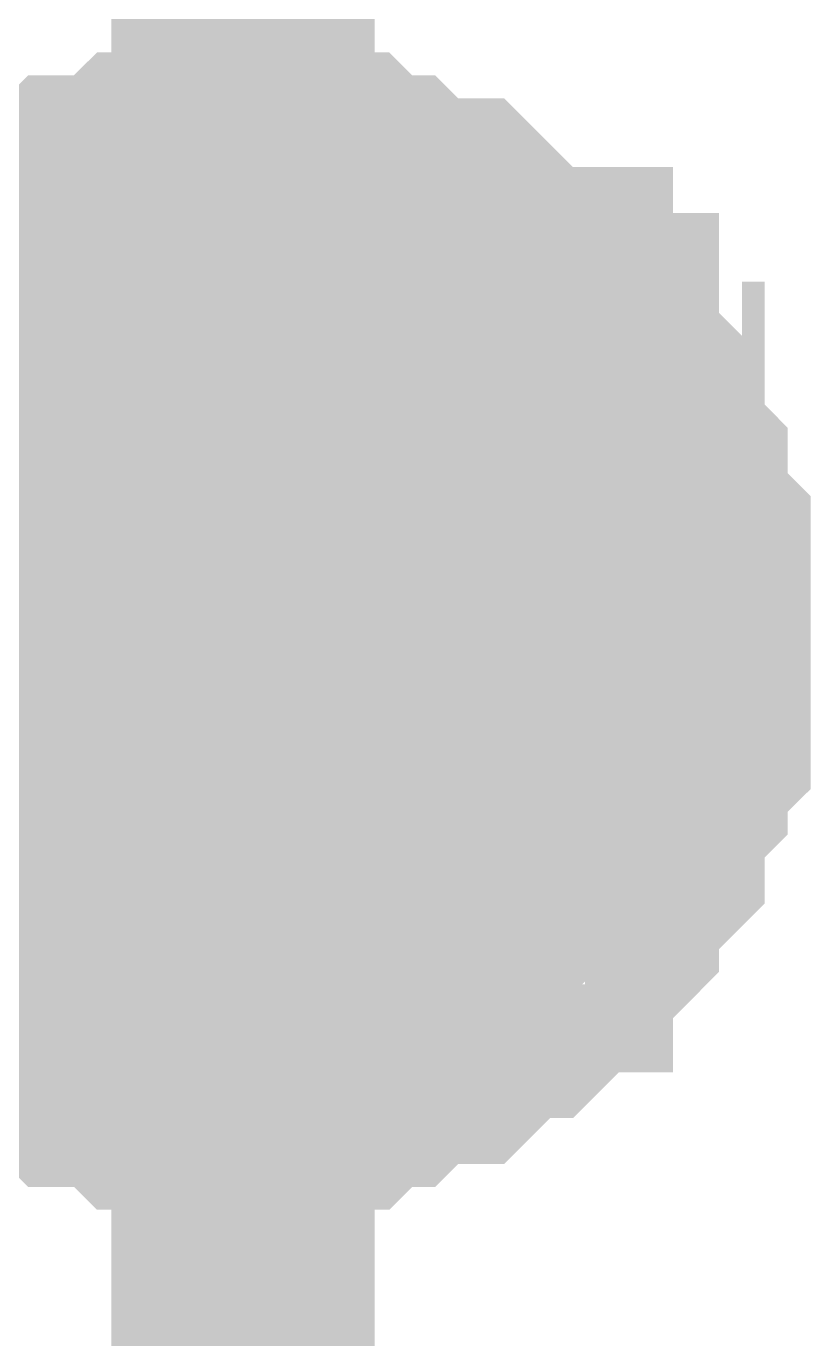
# Model space of a CAD drawing. Header units: inches. Extents: x 0 to 841, y 0 to 594.
# Drawn here: x 677.278 to 678.171, y 366.681 to 368.176 of the extents above; entities that cross this region are included whole.
import ezdxf

# ---------------------------------------------------------------- set-up
doc = ezdxf.new("R2010")
doc.units = ezdxf.units.IN
doc.layers.add('Sheet', color=255, linetype='Continuous')

msp = doc.modelspace()

# ---------------------------------------------------------------- linework, layer by layer
at = {"layer": 'Sheet'}
for points in [[(670.0249, 372.4912, 0.2997, 0.2997, 0), (677.5245, 372.4912, 0.2997, 0.2997, 0), (677.5245, 367.4741, 0.2997, 0.2997, 0), (677.5245, 362.4832, 0.2997, 0.2997, 0), (677.5245, 357.4923, 0.2997, 0.2997, 0), (677.5245, 352.4752, 0.2997, 0.2997, 0), (677.5245, 347.4843, 0.2997, 0.2997, 0), (670.0249, 347.4843, 0.2997, 0.2997, 0)], [(677.1064, 367.7877, 0.2997, 0.2997, 0), (677.1325, 367.8138, 0.2997, 0.2997, 0), (677.1325, 367.8138, 0.2997, 0.2997, 0), (677.1586, 367.84, 0.2997, 0.2997, 0), (677.1848, 367.8661, 0.2997, 0.2997, 0), (677.1848, 367.8661, 0.2997, 0.2997, 0), (677.2109, 367.8922, 0.2997, 0.2997, 0), (677.237, 367.9184, 0.2997, 0.2997, 0), (677.2632, 367.9184, 0.2997, 0.2997, 0), (677.2632, 367.9445, 0.2997, 0.2997, 0), (677.2893, 367.9445, 0.2997, 0.2997, 0), (677.3154, 367.9445, 0.2997, 0.2997, 0), (677.3416, 367.9706, 0.2997, 0.2997, 0), (677.3677, 367.9706, 0.2997, 0.2997, 0), (677.3938, 367.9706, 0.2997, 0.2997, 0), (677.42, 367.9967, 0.2997, 0.2997, 0), (677.4461, 367.9967, 0.2997, 0.2997, 0), (677.4722, 367.9967, 0.2997, 0.2997, 0), (677.4984, 367.9967, 0.2997, 0.2997, 0), (677.5245, 367.9967, 0.2997, 0.2997, 0)], [(677.1064, 367.7877, 0.2997, 0.2997, 0), (677.1325, 367.8138, 0.2997, 0.2997, 0), (677.1325, 367.8138, 0.2997, 0.2997, 0), (677.1586, 367.84, 0.2997, 0.2997, 0), (677.1848, 367.8661, 0.2997, 0.2997, 0), (677.1848, 367.8661, 0.2997, 0.2997, 0), (677.2109, 367.8922, 0.2997, 0.2997, 0), (677.237, 367.9184, 0.2997, 0.2997, 0), (677.2632, 367.9184, 0.2997, 0.2997, 0), (677.2632, 367.9445, 0.2997, 0.2997, 0), (677.2893, 367.9445, 0.2997, 0.2997, 0), (677.3154, 367.9445, 0.2997, 0.2997, 0), (677.3416, 367.9706, 0.2997, 0.2997, 0), (677.3677, 367.9706, 0.2997, 0.2997, 0), (677.3938, 367.9706, 0.2997, 0.2997, 0), (677.42, 367.9967, 0.2997, 0.2997, 0), (677.4461, 367.9967, 0.2997, 0.2997, 0), (677.4722, 367.9967, 0.2997, 0.2997, 0), (677.4984, 367.9967, 0.2997, 0.2997, 0), (677.5245, 367.9967, 0.2997, 0.2997, 0)], [(677.1064, 367.7877, 0.2997, 0.2997, 0), (677.1325, 367.8138, 0.2997, 0.2997, 0), (677.1325, 367.8138, 0.2997, 0.2997, 0), (677.1586, 367.84, 0.2997, 0.2997, 0), (677.1848, 367.8661, 0.2997, 0.2997, 0), (677.1848, 367.8661, 0.2997, 0.2997, 0), (677.2109, 367.8922, 0.2997, 0.2997, 0), (677.237, 367.9184, 0.2997, 0.2997, 0), (677.2632, 367.9184, 0.2997, 0.2997, 0), (677.2632, 367.9445, 0.2997, 0.2997, 0), (677.2893, 367.9445, 0.2997, 0.2997, 0), (677.3154, 367.9445, 0.2997, 0.2997, 0), (677.3416, 367.9706, 0.2997, 0.2997, 0), (677.3677, 367.9706, 0.2997, 0.2997, 0), (677.3938, 367.9706, 0.2997, 0.2997, 0), (677.42, 367.9967, 0.2997, 0.2997, 0), (677.4461, 367.9967, 0.2997, 0.2997, 0), (677.4722, 367.9967, 0.2997, 0.2997, 0), (677.4984, 367.9967, 0.2997, 0.2997, 0), (677.5245, 367.9967, 0.2997, 0.2997, 0)], [(677.1064, 367.7877, 0.2997, 0.2997, 0), (677.1325, 367.8138, 0.2997, 0.2997, 0), (677.1325, 367.8138, 0.2997, 0.2997, 0), (677.1586, 367.84, 0.2997, 0.2997, 0), (677.1848, 367.8661, 0.2997, 0.2997, 0), (677.1848, 367.8661, 0.2997, 0.2997, 0), (677.2109, 367.8922, 0.2997, 0.2997, 0), (677.237, 367.9184, 0.2997, 0.2997, 0), (677.2632, 367.9184, 0.2997, 0.2997, 0), (677.2632, 367.9445, 0.2997, 0.2997, 0), (677.2893, 367.9445, 0.2997, 0.2997, 0), (677.3154, 367.9445, 0.2997, 0.2997, 0), (677.3416, 367.9706, 0.2997, 0.2997, 0), (677.3677, 367.9706, 0.2997, 0.2997, 0), (677.3938, 367.9706, 0.2997, 0.2997, 0), (677.42, 367.9967, 0.2997, 0.2997, 0), (677.4461, 367.9967, 0.2997, 0.2997, 0), (677.4722, 367.9967, 0.2997, 0.2997, 0), (677.4984, 367.9967, 0.2997, 0.2997, 0), (677.5245, 367.9967, 0.2997, 0.2997, 0)], [(677.5245, 367.9967, 0.2997, 0.2997, 0), (677.5245, 367.9967, 0.2997, 0.2997, 0)], [(677.5245, 367.9967, 0.2997, 0.2997, 0), (677.5506, 367.9967, 0.2997, 0.2997, 0), (677.5767, 367.9967, 0.2997, 0.2997, 0), (677.6029, 367.9967, 0.2997, 0.2997, 0), (677.629, 367.9967, 0.2997, 0.2997, 0), (677.6551, 367.9706, 0.2997, 0.2997, 0), (677.6551, 367.9706, 0.2997, 0.2997, 0), (677.6813, 367.9706, 0.2997, 0.2997, 0), (677.7074, 367.9445, 0.2997, 0.2997, 0), (677.7335, 367.9445, 0.2997, 0.2997, 0), (677.7597, 367.9445, 0.2997, 0.2997, 0), (677.7858, 367.9184, 0.2997, 0.2997, 0), (677.7858, 367.9184, 0.2997, 0.2997, 0), (677.8119, 367.8922, 0.2997, 0.2997, 0), (677.8381, 367.8661, 0.2997, 0.2997, 0), (677.8642, 367.8661, 0.2997, 0.2997, 0), (677.8642, 367.84, 0.2997, 0.2997, 0), (677.8903, 367.8138, 0.2997, 0.2997, 0), (677.9164, 367.8138, 0.2997, 0.2997, 0), (677.9164, 367.7877, 0.2997, 0.2997, 0), (677.9426, 367.7616, 0.2997, 0.2997, 0), (677.9426, 367.7354, 0.2997, 0.2997, 0), (677.9687, 367.7354, 0.2997, 0.2997, 0), (677.9687, 367.7093, 0.2997, 0.2997, 0), (677.9687, 367.6832, 0.2997, 0.2997, 0), (677.9948, 367.657, 0.2997, 0.2997, 0), (677.9948, 367.6309, 0.2997, 0.2997, 0), (677.9948, 367.6048, 0.2997, 0.2997, 0), (678.021, 367.5787, 0.2997, 0.2997, 0), (678.021, 367.5525, 0.2997, 0.2997, 0), (678.021, 367.5264, 0.2997, 0.2997, 0), (678.021, 367.5003, 0.2997, 0.2997, 0), (678.021, 367.4741, 0.2997, 0.2997, 0)], [(677.5245, 367.9967, 0.2997, 0.2997, 0), (677.5245, 367.9967, 0.2997, 0.2997, 0)], [(677.5245, 367.9967, 0.2997, 0.2997, 0), (677.5506, 367.9967, 0.2997, 0.2997, 0), (677.5767, 367.9967, 0.2997, 0.2997, 0), (677.6029, 367.9967, 0.2997, 0.2997, 0), (677.629, 367.9967, 0.2997, 0.2997, 0), (677.6551, 367.9706, 0.2997, 0.2997, 0), (677.6551, 367.9706, 0.2997, 0.2997, 0), (677.6813, 367.9706, 0.2997, 0.2997, 0), (677.7074, 367.9445, 0.2997, 0.2997, 0), (677.7335, 367.9445, 0.2997, 0.2997, 0), (677.7597, 367.9445, 0.2997, 0.2997, 0), (677.7858, 367.9184, 0.2997, 0.2997, 0), (677.7858, 367.9184, 0.2997, 0.2997, 0), (677.8119, 367.8922, 0.2997, 0.2997, 0), (677.8381, 367.8661, 0.2997, 0.2997, 0), (677.8642, 367.8661, 0.2997, 0.2997, 0), (677.8642, 367.84, 0.2997, 0.2997, 0), (677.8903, 367.8138, 0.2997, 0.2997, 0), (677.9164, 367.8138, 0.2997, 0.2997, 0), (677.9164, 367.7877, 0.2997, 0.2997, 0), (677.9426, 367.7616, 0.2997, 0.2997, 0), (677.9426, 367.7354, 0.2997, 0.2997, 0), (677.9687, 367.7354, 0.2997, 0.2997, 0), (677.9687, 367.7093, 0.2997, 0.2997, 0), (677.9687, 367.6832, 0.2997, 0.2997, 0), (677.9948, 367.657, 0.2997, 0.2997, 0), (677.9948, 367.6309, 0.2997, 0.2997, 0), (677.9948, 367.6048, 0.2997, 0.2997, 0), (678.021, 367.5787, 0.2997, 0.2997, 0), (678.021, 367.5525, 0.2997, 0.2997, 0), (678.021, 367.5264, 0.2997, 0.2997, 0), (678.021, 367.5003, 0.2997, 0.2997, 0), (678.021, 367.4741, 0.2997, 0.2997, 0)], [(677.5245, 367.9967, 0.2997, 0.2997, 0), (677.5245, 367.9967, 0.2997, 0.2997, 0)], [(677.5245, 367.9967, 0.2997, 0.2997, 0), (677.5506, 367.9967, 0.2997, 0.2997, 0), (677.5767, 367.9967, 0.2997, 0.2997, 0), (677.6029, 367.9967, 0.2997, 0.2997, 0), (677.629, 367.9967, 0.2997, 0.2997, 0), (677.6551, 367.9706, 0.2997, 0.2997, 0), (677.6551, 367.9706, 0.2997, 0.2997, 0), (677.6813, 367.9706, 0.2997, 0.2997, 0), (677.7074, 367.9445, 0.2997, 0.2997, 0), (677.7335, 367.9445, 0.2997, 0.2997, 0), (677.7597, 367.9445, 0.2997, 0.2997, 0), (677.7858, 367.9184, 0.2997, 0.2997, 0), (677.7858, 367.9184, 0.2997, 0.2997, 0), (677.8119, 367.8922, 0.2997, 0.2997, 0), (677.8381, 367.8661, 0.2997, 0.2997, 0), (677.8642, 367.8661, 0.2997, 0.2997, 0), (677.8642, 367.84, 0.2997, 0.2997, 0), (677.8903, 367.8138, 0.2997, 0.2997, 0), (677.9164, 367.8138, 0.2997, 0.2997, 0), (677.9164, 367.7877, 0.2997, 0.2997, 0), (677.9426, 367.7616, 0.2997, 0.2997, 0), (677.9426, 367.7354, 0.2997, 0.2997, 0), (677.9687, 367.7354, 0.2997, 0.2997, 0), (677.9687, 367.7093, 0.2997, 0.2997, 0), (677.9687, 367.6832, 0.2997, 0.2997, 0), (677.9948, 367.657, 0.2997, 0.2997, 0), (677.9948, 367.6309, 0.2997, 0.2997, 0), (677.9948, 367.6048, 0.2997, 0.2997, 0), (678.021, 367.5787, 0.2997, 0.2997, 0), (678.021, 367.5525, 0.2997, 0.2997, 0), (678.021, 367.5264, 0.2997, 0.2997, 0), (678.021, 367.5003, 0.2997, 0.2997, 0), (678.021, 367.4741, 0.2997, 0.2997, 0)], [(677.5245, 367.9967, 0.2997, 0.2997, 0), (677.5245, 367.9967, 0.2997, 0.2997, 0)], [(677.5245, 367.9967, 0.2997, 0.2997, 0), (677.5506, 367.9967, 0.2997, 0.2997, 0), (677.5767, 367.9967, 0.2997, 0.2997, 0), (677.6029, 367.9967, 0.2997, 0.2997, 0), (677.629, 367.9967, 0.2997, 0.2997, 0), (677.6551, 367.9706, 0.2997, 0.2997, 0), (677.6551, 367.9706, 0.2997, 0.2997, 0), (677.6813, 367.9706, 0.2997, 0.2997, 0), (677.7074, 367.9445, 0.2997, 0.2997, 0), (677.7335, 367.9445, 0.2997, 0.2997, 0), (677.7597, 367.9445, 0.2997, 0.2997, 0), (677.7858, 367.9184, 0.2997, 0.2997, 0), (677.7858, 367.9184, 0.2997, 0.2997, 0), (677.8119, 367.8922, 0.2997, 0.2997, 0), (677.8381, 367.8661, 0.2997, 0.2997, 0), (677.8642, 367.8661, 0.2997, 0.2997, 0), (677.8642, 367.84, 0.2997, 0.2997, 0), (677.8903, 367.8138, 0.2997, 0.2997, 0), (677.9164, 367.8138, 0.2997, 0.2997, 0), (677.9164, 367.7877, 0.2997, 0.2997, 0), (677.9426, 367.7616, 0.2997, 0.2997, 0), (677.9426, 367.7354, 0.2997, 0.2997, 0), (677.9687, 367.7354, 0.2997, 0.2997, 0), (677.9687, 367.7093, 0.2997, 0.2997, 0), (677.9687, 367.6832, 0.2997, 0.2997, 0), (677.9948, 367.657, 0.2997, 0.2997, 0), (677.9948, 367.6309, 0.2997, 0.2997, 0), (677.9948, 367.6048, 0.2997, 0.2997, 0), (678.021, 367.5787, 0.2997, 0.2997, 0), (678.021, 367.5525, 0.2997, 0.2997, 0), (678.021, 367.5264, 0.2997, 0.2997, 0), (678.021, 367.5003, 0.2997, 0.2997, 0), (678.021, 367.4741, 0.2997, 0.2997, 0)], [(677.2109, 367.8922, 0.0991, 0.0991, 0), (677.237, 367.9184, 0.0991, 0.0991, 0), (677.2632, 367.9184, 0.0991, 0.0991, 0), (677.2632, 367.9445, 0.0991, 0.0991, 0), (677.2893, 367.9445, 0.0991, 0.0991, 0), (677.3154, 367.9445, 0.0991, 0.0991, 0), (677.3416, 367.9706, 0.0991, 0.0991, 0), (677.3677, 367.9706, 0.0991, 0.0991, 0), (677.3938, 367.9706, 0.0991, 0.0991, 0), (677.42, 367.9967, 0.0991, 0.0991, 0), (677.4461, 367.9967, 0.0991, 0.0991, 0), (677.4722, 367.9967, 0.0991, 0.0991, 0), (677.4984, 367.9967, 0.0991, 0.0991, 0), (677.5245, 367.9967, 0.0991, 0.0991, 0)], [(677.2109, 367.8922, 0.0991, 0.0991, 0), (677.237, 367.9184, 0.0991, 0.0991, 0), (677.2632, 367.9184, 0.0991, 0.0991, 0), (677.2632, 367.9445, 0.0991, 0.0991, 0), (677.2893, 367.9445, 0.0991, 0.0991, 0), (677.3154, 367.9445, 0.0991, 0.0991, 0), (677.3416, 367.9706, 0.0991, 0.0991, 0), (677.3677, 367.9706, 0.0991, 0.0991, 0), (677.3938, 367.9706, 0.0991, 0.0991, 0), (677.42, 367.9967, 0.0991, 0.0991, 0), (677.4461, 367.9967, 0.0991, 0.0991, 0), (677.4722, 367.9967, 0.0991, 0.0991, 0), (677.4984, 367.9967, 0.0991, 0.0991, 0), (677.5245, 367.9967, 0.0991, 0.0991, 0)], [(677.2109, 367.8922, 0.0991, 0.0991, 0), (677.237, 367.9184, 0.0991, 0.0991, 0), (677.2632, 367.9184, 0.0991, 0.0991, 0), (677.2632, 367.9445, 0.0991, 0.0991, 0), (677.2893, 367.9445, 0.0991, 0.0991, 0), (677.3154, 367.9445, 0.0991, 0.0991, 0), (677.3416, 367.9706, 0.0991, 0.0991, 0), (677.3677, 367.9706, 0.0991, 0.0991, 0), (677.3938, 367.9706, 0.0991, 0.0991, 0), (677.42, 367.9967, 0.0991, 0.0991, 0), (677.4461, 367.9967, 0.0991, 0.0991, 0), (677.4722, 367.9967, 0.0991, 0.0991, 0), (677.4984, 367.9967, 0.0991, 0.0991, 0), (677.5245, 367.9967, 0.0991, 0.0991, 0)], [(677.2109, 367.8922, 0.0991, 0.0991, 0), (677.237, 367.9184, 0.0991, 0.0991, 0), (677.2632, 367.9184, 0.0991, 0.0991, 0), (677.2632, 367.9445, 0.0991, 0.0991, 0), (677.2893, 367.9445, 0.0991, 0.0991, 0), (677.3154, 367.9445, 0.0991, 0.0991, 0), (677.3416, 367.9706, 0.0991, 0.0991, 0), (677.3677, 367.9706, 0.0991, 0.0991, 0), (677.3938, 367.9706, 0.0991, 0.0991, 0), (677.42, 367.9967, 0.0991, 0.0991, 0), (677.4461, 367.9967, 0.0991, 0.0991, 0), (677.4722, 367.9967, 0.0991, 0.0991, 0), (677.4984, 367.9967, 0.0991, 0.0991, 0), (677.5245, 367.9967, 0.0991, 0.0991, 0)], [(677.5245, 367.9967, 0.0991, 0.0991, 0), (677.5245, 367.9967, 0.0991, 0.0991, 0)], [(677.5245, 367.9967, 0.0991, 0.0991, 0), (677.5506, 367.9967, 0.0991, 0.0991, 0), (677.5767, 367.9967, 0.0991, 0.0991, 0), (677.6029, 367.9967, 0.0991, 0.0991, 0), (677.629, 367.9967, 0.0991, 0.0991, 0), (677.6551, 367.9706, 0.0991, 0.0991, 0), (677.6551, 367.9706, 0.0991, 0.0991, 0), (677.6813, 367.9706, 0.0991, 0.0991, 0), (677.7074, 367.9445, 0.0991, 0.0991, 0), (677.7335, 367.9445, 0.0991, 0.0991, 0), (677.7597, 367.9445, 0.0991, 0.0991, 0), (677.7858, 367.9184, 0.0991, 0.0991, 0), (677.7858, 367.9184, 0.0991, 0.0991, 0), (677.8119, 367.8922, 0.0991, 0.0991, 0), (677.8381, 367.8661, 0.0991, 0.0991, 0), (677.8642, 367.8661, 0.0991, 0.0991, 0), (677.8642, 367.84, 0.0991, 0.0991, 0), (677.8903, 367.8138, 0.0991, 0.0991, 0), (677.9164, 367.8138, 0.0991, 0.0991, 0), (677.9164, 367.7877, 0.0991, 0.0991, 0), (677.9426, 367.7616, 0.0991, 0.0991, 0), (677.9426, 367.7354, 0.0991, 0.0991, 0), (677.9687, 367.7354, 0.0991, 0.0991, 0), (677.9687, 367.7093, 0.0991, 0.0991, 0), (677.9687, 367.6832, 0.0991, 0.0991, 0), (677.9948, 367.657, 0.0991, 0.0991, 0), (677.9948, 367.6309, 0.0991, 0.0991, 0), (677.9948, 367.6048, 0.0991, 0.0991, 0), (678.021, 367.5787, 0.0991, 0.0991, 0), (678.021, 367.5525, 0.0991, 0.0991, 0), (678.021, 367.5264, 0.0991, 0.0991, 0), (678.021, 367.5003, 0.0991, 0.0991, 0), (678.021, 367.4741, 0.0991, 0.0991, 0)], [(677.5245, 367.9967, 0.0991, 0.0991, 0), (677.5245, 367.9967, 0.0991, 0.0991, 0)], [(677.5245, 367.9967, 0.0991, 0.0991, 0), (677.5506, 367.9967, 0.0991, 0.0991, 0), (677.5767, 367.9967, 0.0991, 0.0991, 0), (677.6029, 367.9967, 0.0991, 0.0991, 0), (677.629, 367.9967, 0.0991, 0.0991, 0), (677.6551, 367.9706, 0.0991, 0.0991, 0), (677.6551, 367.9706, 0.0991, 0.0991, 0), (677.6813, 367.9706, 0.0991, 0.0991, 0), (677.7074, 367.9445, 0.0991, 0.0991, 0), (677.7335, 367.9445, 0.0991, 0.0991, 0), (677.7597, 367.9445, 0.0991, 0.0991, 0), (677.7858, 367.9184, 0.0991, 0.0991, 0), (677.7858, 367.9184, 0.0991, 0.0991, 0), (677.8119, 367.8922, 0.0991, 0.0991, 0), (677.8381, 367.8661, 0.0991, 0.0991, 0), (677.8642, 367.8661, 0.0991, 0.0991, 0), (677.8642, 367.84, 0.0991, 0.0991, 0), (677.8903, 367.8138, 0.0991, 0.0991, 0), (677.9164, 367.8138, 0.0991, 0.0991, 0), (677.9164, 367.7877, 0.0991, 0.0991, 0), (677.9426, 367.7616, 0.0991, 0.0991, 0), (677.9426, 367.7354, 0.0991, 0.0991, 0), (677.9687, 367.7354, 0.0991, 0.0991, 0), (677.9687, 367.7093, 0.0991, 0.0991, 0), (677.9687, 367.6832, 0.0991, 0.0991, 0), (677.9948, 367.657, 0.0991, 0.0991, 0), (677.9948, 367.6309, 0.0991, 0.0991, 0), (677.9948, 367.6048, 0.0991, 0.0991, 0), (678.021, 367.5787, 0.0991, 0.0991, 0), (678.021, 367.5525, 0.0991, 0.0991, 0), (678.021, 367.5264, 0.0991, 0.0991, 0), (678.021, 367.5003, 0.0991, 0.0991, 0), (678.021, 367.4741, 0.0991, 0.0991, 0)], [(677.5245, 367.9967, 0.0991, 0.0991, 0), (677.5245, 367.9967, 0.0991, 0.0991, 0)], [(677.5245, 367.9967, 0.0991, 0.0991, 0), (677.5506, 367.9967, 0.0991, 0.0991, 0), (677.5767, 367.9967, 0.0991, 0.0991, 0), (677.6029, 367.9967, 0.0991, 0.0991, 0), (677.629, 367.9967, 0.0991, 0.0991, 0), (677.6551, 367.9706, 0.0991, 0.0991, 0), (677.6551, 367.9706, 0.0991, 0.0991, 0), (677.6813, 367.9706, 0.0991, 0.0991, 0), (677.7074, 367.9445, 0.0991, 0.0991, 0), (677.7335, 367.9445, 0.0991, 0.0991, 0), (677.7597, 367.9445, 0.0991, 0.0991, 0), (677.7858, 367.9184, 0.0991, 0.0991, 0), (677.7858, 367.9184, 0.0991, 0.0991, 0), (677.8119, 367.8922, 0.0991, 0.0991, 0), (677.8381, 367.8661, 0.0991, 0.0991, 0), (677.8642, 367.8661, 0.0991, 0.0991, 0), (677.8642, 367.84, 0.0991, 0.0991, 0), (677.8903, 367.8138, 0.0991, 0.0991, 0), (677.9164, 367.8138, 0.0991, 0.0991, 0), (677.9164, 367.7877, 0.0991, 0.0991, 0), (677.9426, 367.7616, 0.0991, 0.0991, 0), (677.9426, 367.7354, 0.0991, 0.0991, 0), (677.9687, 367.7354, 0.0991, 0.0991, 0), (677.9687, 367.7093, 0.0991, 0.0991, 0), (677.9687, 367.6832, 0.0991, 0.0991, 0), (677.9948, 367.657, 0.0991, 0.0991, 0), (677.9948, 367.6309, 0.0991, 0.0991, 0), (677.9948, 367.6048, 0.0991, 0.0991, 0), (678.021, 367.5787, 0.0991, 0.0991, 0), (678.021, 367.5525, 0.0991, 0.0991, 0), (678.021, 367.5264, 0.0991, 0.0991, 0), (678.021, 367.5003, 0.0991, 0.0991, 0), (678.021, 367.4741, 0.0991, 0.0991, 0)], [(677.5245, 367.9967, 0.0991, 0.0991, 0), (677.5245, 367.9967, 0.0991, 0.0991, 0)], [(677.5245, 367.9967, 0.0991, 0.0991, 0), (677.5506, 367.9967, 0.0991, 0.0991, 0), (677.5767, 367.9967, 0.0991, 0.0991, 0), (677.6029, 367.9967, 0.0991, 0.0991, 0), (677.629, 367.9967, 0.0991, 0.0991, 0), (677.6551, 367.9706, 0.0991, 0.0991, 0), (677.6551, 367.9706, 0.0991, 0.0991, 0), (677.6813, 367.9706, 0.0991, 0.0991, 0), (677.7074, 367.9445, 0.0991, 0.0991, 0), (677.7335, 367.9445, 0.0991, 0.0991, 0), (677.7597, 367.9445, 0.0991, 0.0991, 0), (677.7858, 367.9184, 0.0991, 0.0991, 0), (677.7858, 367.9184, 0.0991, 0.0991, 0), (677.8119, 367.8922, 0.0991, 0.0991, 0), (677.8381, 367.8661, 0.0991, 0.0991, 0), (677.8642, 367.8661, 0.0991, 0.0991, 0), (677.8642, 367.84, 0.0991, 0.0991, 0), (677.8903, 367.8138, 0.0991, 0.0991, 0), (677.9164, 367.8138, 0.0991, 0.0991, 0), (677.9164, 367.7877, 0.0991, 0.0991, 0), (677.9426, 367.7616, 0.0991, 0.0991, 0), (677.9426, 367.7354, 0.0991, 0.0991, 0), (677.9687, 367.7354, 0.0991, 0.0991, 0), (677.9687, 367.7093, 0.0991, 0.0991, 0), (677.9687, 367.6832, 0.0991, 0.0991, 0), (677.9948, 367.657, 0.0991, 0.0991, 0), (677.9948, 367.6309, 0.0991, 0.0991, 0), (677.9948, 367.6048, 0.0991, 0.0991, 0), (678.021, 367.5787, 0.0991, 0.0991, 0), (678.021, 367.5525, 0.0991, 0.0991, 0), (678.021, 367.5264, 0.0991, 0.0991, 0), (678.021, 367.5003, 0.0991, 0.0991, 0), (678.021, 367.4741, 0.0991, 0.0991, 0)], [(670.0249, 367.4741, 0.2997, 0.2997, 0), (677.5245, 367.4741, 0.2997, 0.2997, 0)], [(678.021, 367.4741, 0.2997, 0.2997, 0), (678.021, 367.448, 0.2997, 0.2997, 0), (678.021, 367.4219, 0.2997, 0.2997, 0), (678.021, 367.3957, 0.2997, 0.2997, 0), (678.021, 367.3696, 0.2997, 0.2997, 0), (677.9948, 367.3435, 0.2997, 0.2997, 0), (677.9948, 367.3435, 0.2997, 0.2997, 0), (677.9948, 367.3174, 0.2997, 0.2997, 0), (677.9687, 367.2912, 0.2997, 0.2997, 0), (677.9687, 367.2651, 0.2997, 0.2997, 0), (677.9687, 367.239, 0.2997, 0.2997, 0), (677.9426, 367.2128, 0.2997, 0.2997, 0), (677.9426, 367.2128, 0.2997, 0.2997, 0), (677.9164, 367.1867, 0.2997, 0.2997, 0), (677.9164, 367.1606, 0.2997, 0.2997, 0), (677.8903, 367.1344, 0.2997, 0.2997, 0), (677.8642, 367.1344, 0.2997, 0.2997, 0), (677.8642, 367.1083, 0.2997, 0.2997, 0), (677.8381, 367.0822, 0.2997, 0.2997, 0), (677.8119, 367.0822, 0.2997, 0.2997, 0), (677.7858, 367.056, 0.2997, 0.2997, 0), (677.7858, 367.056, 0.2997, 0.2997, 0), (677.7597, 367.0299, 0.2997, 0.2997, 0), (677.7335, 367.0299, 0.2997, 0.2997, 0), (677.7074, 367.0299, 0.2997, 0.2997, 0), (677.6813, 367.0038, 0.2997, 0.2997, 0), (677.6551, 367.0038, 0.2997, 0.2997, 0), (677.6551, 367.0038, 0.2997, 0.2997, 0), (677.629, 366.9777, 0.2997, 0.2997, 0), (677.6029, 366.9777, 0.2997, 0.2997, 0), (677.5767, 366.9777, 0.2997, 0.2997, 0), (677.5506, 366.9777, 0.2997, 0.2997, 0), (677.5245, 366.9777, 0.2997, 0.2997, 0)], [(678.021, 367.4741, 0.2997, 0.2997, 0), (678.021, 367.448, 0.2997, 0.2997, 0), (678.021, 367.4219, 0.2997, 0.2997, 0), (678.021, 367.3957, 0.2997, 0.2997, 0), (678.021, 367.3696, 0.2997, 0.2997, 0), (677.9948, 367.3435, 0.2997, 0.2997, 0), (677.9948, 367.3435, 0.2997, 0.2997, 0), (677.9948, 367.3174, 0.2997, 0.2997, 0), (677.9687, 367.2912, 0.2997, 0.2997, 0), (677.9687, 367.2651, 0.2997, 0.2997, 0), (677.9687, 367.239, 0.2997, 0.2997, 0), (677.9426, 367.2128, 0.2997, 0.2997, 0), (677.9426, 367.2128, 0.2997, 0.2997, 0), (677.9164, 367.1867, 0.2997, 0.2997, 0), (677.9164, 367.1606, 0.2997, 0.2997, 0), (677.8903, 367.1344, 0.2997, 0.2997, 0), (677.8642, 367.1344, 0.2997, 0.2997, 0), (677.8642, 367.1083, 0.2997, 0.2997, 0), (677.8381, 367.0822, 0.2997, 0.2997, 0), (677.8119, 367.0822, 0.2997, 0.2997, 0), (677.7858, 367.056, 0.2997, 0.2997, 0), (677.7858, 367.056, 0.2997, 0.2997, 0), (677.7597, 367.0299, 0.2997, 0.2997, 0), (677.7335, 367.0299, 0.2997, 0.2997, 0), (677.7074, 367.0299, 0.2997, 0.2997, 0), (677.6813, 367.0038, 0.2997, 0.2997, 0), (677.6551, 367.0038, 0.2997, 0.2997, 0), (677.6551, 367.0038, 0.2997, 0.2997, 0), (677.629, 366.9777, 0.2997, 0.2997, 0), (677.6029, 366.9777, 0.2997, 0.2997, 0), (677.5767, 366.9777, 0.2997, 0.2997, 0), (677.5506, 366.9777, 0.2997, 0.2997, 0), (677.5245, 366.9777, 0.2997, 0.2997, 0)], [(678.021, 367.4741, 0.2997, 0.2997, 0), (678.021, 367.448, 0.2997, 0.2997, 0), (678.021, 367.4219, 0.2997, 0.2997, 0), (678.021, 367.3957, 0.2997, 0.2997, 0), (678.021, 367.3696, 0.2997, 0.2997, 0), (677.9948, 367.3435, 0.2997, 0.2997, 0), (677.9948, 367.3435, 0.2997, 0.2997, 0), (677.9948, 367.3174, 0.2997, 0.2997, 0), (677.9687, 367.2912, 0.2997, 0.2997, 0), (677.9687, 367.2651, 0.2997, 0.2997, 0), (677.9687, 367.239, 0.2997, 0.2997, 0), (677.9426, 367.2128, 0.2997, 0.2997, 0), (677.9426, 367.2128, 0.2997, 0.2997, 0), (677.9164, 367.1867, 0.2997, 0.2997, 0), (677.9164, 367.1606, 0.2997, 0.2997, 0), (677.8903, 367.1344, 0.2997, 0.2997, 0), (677.8642, 367.1344, 0.2997, 0.2997, 0), (677.8642, 367.1083, 0.2997, 0.2997, 0), (677.8381, 367.0822, 0.2997, 0.2997, 0), (677.8119, 367.0822, 0.2997, 0.2997, 0), (677.7858, 367.056, 0.2997, 0.2997, 0), (677.7858, 367.056, 0.2997, 0.2997, 0), (677.7597, 367.0299, 0.2997, 0.2997, 0), (677.7335, 367.0299, 0.2997, 0.2997, 0), (677.7074, 367.0299, 0.2997, 0.2997, 0), (677.6813, 367.0038, 0.2997, 0.2997, 0), (677.6551, 367.0038, 0.2997, 0.2997, 0), (677.6551, 367.0038, 0.2997, 0.2997, 0), (677.629, 366.9777, 0.2997, 0.2997, 0), (677.6029, 366.9777, 0.2997, 0.2997, 0), (677.5767, 366.9777, 0.2997, 0.2997, 0), (677.5506, 366.9777, 0.2997, 0.2997, 0), (677.5245, 366.9777, 0.2997, 0.2997, 0)], [(678.021, 367.4741, 0.2997, 0.2997, 0), (678.021, 367.448, 0.2997, 0.2997, 0), (678.021, 367.4219, 0.2997, 0.2997, 0), (678.021, 367.3957, 0.2997, 0.2997, 0), (678.021, 367.3696, 0.2997, 0.2997, 0), (677.9948, 367.3435, 0.2997, 0.2997, 0), (677.9948, 367.3435, 0.2997, 0.2997, 0), (677.9948, 367.3174, 0.2997, 0.2997, 0), (677.9687, 367.2912, 0.2997, 0.2997, 0), (677.9687, 367.2651, 0.2997, 0.2997, 0), (677.9687, 367.239, 0.2997, 0.2997, 0), (677.9426, 367.2128, 0.2997, 0.2997, 0), (677.9426, 367.2128, 0.2997, 0.2997, 0), (677.9164, 367.1867, 0.2997, 0.2997, 0), (677.9164, 367.1606, 0.2997, 0.2997, 0), (677.8903, 367.1344, 0.2997, 0.2997, 0), (677.8642, 367.1344, 0.2997, 0.2997, 0), (677.8642, 367.1083, 0.2997, 0.2997, 0), (677.8381, 367.0822, 0.2997, 0.2997, 0), (677.8119, 367.0822, 0.2997, 0.2997, 0), (677.7858, 367.056, 0.2997, 0.2997, 0), (677.7858, 367.056, 0.2997, 0.2997, 0), (677.7597, 367.0299, 0.2997, 0.2997, 0), (677.7335, 367.0299, 0.2997, 0.2997, 0), (677.7074, 367.0299, 0.2997, 0.2997, 0), (677.6813, 367.0038, 0.2997, 0.2997, 0), (677.6551, 367.0038, 0.2997, 0.2997, 0), (677.6551, 367.0038, 0.2997, 0.2997, 0), (677.629, 366.9777, 0.2997, 0.2997, 0), (677.6029, 366.9777, 0.2997, 0.2997, 0), (677.5767, 366.9777, 0.2997, 0.2997, 0), (677.5506, 366.9777, 0.2997, 0.2997, 0), (677.5245, 366.9777, 0.2997, 0.2997, 0)], [(678.021, 367.4741, 0.2997, 0.2997, 0), (678.021, 367.4741, 0.2997, 0.2997, 0), (678.021, 367.4741, 0.2997, 0.2997, 0), (678.021, 367.4741, 0.2997, 0.2997, 0), (678.021, 367.4741, 0.2997, 0.2997, 0), (678.021, 367.4741, 0.2997, 0.2997, 0), (678.021, 367.4741, 0.2997, 0.2997, 0), (678.021, 367.4741, 0.2997, 0.2997, 0), (678.021, 367.4741, 0.2997, 0.2997, 0), (678.021, 367.4741, 0.2997, 0.2997, 0), (678.021, 367.4741, 0.2997, 0.2997, 0), (678.021, 367.4741, 0.2997, 0.2997, 0), (678.021, 367.4741, 0.2997, 0.2997, 0), (678.021, 367.4741, 0.2997, 0.2997, 0), (678.021, 367.4741, 0.2997, 0.2997, 0), (678.021, 367.4741, 0.2997, 0.2997, 0), (678.021, 367.4741, 0.2997, 0.2997, 0), (678.021, 367.4741, 0.2997, 0.2997, 0), (678.021, 367.4741, 0.2997, 0.2997, 0), (678.021, 367.4741, 0.2997, 0.2997, 0), (678.021, 367.4741, 0.2997, 0.2997, 0), (678.021, 367.4741, 0.2997, 0.2997, 0), (678.021, 367.4741, 0.2997, 0.2997, 0), (678.021, 367.4741, 0.2997, 0.2997, 0), (678.021, 367.4741, 0.2997, 0.2997, 0), (678.021, 367.4741, 0.2997, 0.2997, 0), (678.021, 367.4741, 0.2997, 0.2997, 0), (678.021, 367.4741, 0.2997, 0.2997, 0), (678.021, 367.4741, 0.2997, 0.2997, 0), (678.021, 367.4741, 0.2997, 0.2997, 0), (678.021, 367.4741, 0.2997, 0.2997, 0), (678.021, 367.4741, 0.2997, 0.2997, 0), (678.021, 367.4741, 0.2997, 0.2997, 0)], [(678.021, 367.4741, 0.2997, 0.2997, 0), (678.021, 367.4741, 0.2997, 0.2997, 0)], [(678.021, 367.4741, 0.2997, 0.2997, 0), (678.021, 367.4741, 0.2997, 0.2997, 0), (678.021, 367.4741, 0.2997, 0.2997, 0), (678.021, 367.4741, 0.2997, 0.2997, 0), (678.021, 367.4741, 0.2997, 0.2997, 0), (678.021, 367.4741, 0.2997, 0.2997, 0), (678.021, 367.4741, 0.2997, 0.2997, 0), (678.021, 367.4741, 0.2997, 0.2997, 0), (678.021, 367.4741, 0.2997, 0.2997, 0), (678.021, 367.4741, 0.2997, 0.2997, 0), (678.021, 367.4741, 0.2997, 0.2997, 0), (678.021, 367.4741, 0.2997, 0.2997, 0), (678.021, 367.4741, 0.2997, 0.2997, 0), (678.021, 367.4741, 0.2997, 0.2997, 0), (678.021, 367.4741, 0.2997, 0.2997, 0), (678.021, 367.4741, 0.2997, 0.2997, 0), (678.021, 367.4741, 0.2997, 0.2997, 0), (678.021, 367.4741, 0.2997, 0.2997, 0), (678.021, 367.4741, 0.2997, 0.2997, 0), (678.021, 367.4741, 0.2997, 0.2997, 0), (678.021, 367.4741, 0.2997, 0.2997, 0), (678.021, 367.4741, 0.2997, 0.2997, 0), (678.021, 367.4741, 0.2997, 0.2997, 0), (678.021, 367.4741, 0.2997, 0.2997, 0), (678.021, 367.4741, 0.2997, 0.2997, 0), (678.021, 367.4741, 0.2997, 0.2997, 0), (678.021, 367.4741, 0.2997, 0.2997, 0), (678.021, 367.4741, 0.2997, 0.2997, 0), (678.021, 367.4741, 0.2997, 0.2997, 0), (678.021, 367.4741, 0.2997, 0.2997, 0), (678.021, 367.4741, 0.2997, 0.2997, 0), (678.021, 367.4741, 0.2997, 0.2997, 0), (678.021, 367.4741, 0.2997, 0.2997, 0)], [(678.021, 367.4741, 0.2997, 0.2997, 0), (678.021, 367.4741, 0.2997, 0.2997, 0)], [(678.021, 367.4741, 0.2997, 0.2997, 0), (678.021, 367.4741, 0.2997, 0.2997, 0), (678.021, 367.4741, 0.2997, 0.2997, 0), (678.021, 367.4741, 0.2997, 0.2997, 0), (678.021, 367.4741, 0.2997, 0.2997, 0), (678.021, 367.4741, 0.2997, 0.2997, 0), (678.021, 367.4741, 0.2997, 0.2997, 0), (678.021, 367.4741, 0.2997, 0.2997, 0), (678.021, 367.4741, 0.2997, 0.2997, 0), (678.021, 367.4741, 0.2997, 0.2997, 0), (678.021, 367.4741, 0.2997, 0.2997, 0), (678.021, 367.4741, 0.2997, 0.2997, 0), (678.021, 367.4741, 0.2997, 0.2997, 0), (678.021, 367.4741, 0.2997, 0.2997, 0), (678.021, 367.4741, 0.2997, 0.2997, 0), (678.021, 367.4741, 0.2997, 0.2997, 0), (678.021, 367.4741, 0.2997, 0.2997, 0), (678.021, 367.4741, 0.2997, 0.2997, 0), (678.021, 367.4741, 0.2997, 0.2997, 0), (678.021, 367.4741, 0.2997, 0.2997, 0), (678.021, 367.4741, 0.2997, 0.2997, 0), (678.021, 367.4741, 0.2997, 0.2997, 0), (678.021, 367.4741, 0.2997, 0.2997, 0), (678.021, 367.4741, 0.2997, 0.2997, 0), (678.021, 367.4741, 0.2997, 0.2997, 0), (678.021, 367.4741, 0.2997, 0.2997, 0), (678.021, 367.4741, 0.2997, 0.2997, 0), (678.021, 367.4741, 0.2997, 0.2997, 0), (678.021, 367.4741, 0.2997, 0.2997, 0), (678.021, 367.4741, 0.2997, 0.2997, 0), (678.021, 367.4741, 0.2997, 0.2997, 0), (678.021, 367.4741, 0.2997, 0.2997, 0), (678.021, 367.4741, 0.2997, 0.2997, 0)], [(678.021, 367.4741, 0.2997, 0.2997, 0), (678.021, 367.4741, 0.2997, 0.2997, 0)], [(678.021, 367.4741, 0.2997, 0.2997, 0), (678.021, 367.4741, 0.2997, 0.2997, 0), (678.021, 367.4741, 0.2997, 0.2997, 0), (678.021, 367.4741, 0.2997, 0.2997, 0), (678.021, 367.4741, 0.2997, 0.2997, 0), (678.021, 367.4741, 0.2997, 0.2997, 0), (678.021, 367.4741, 0.2997, 0.2997, 0), (678.021, 367.4741, 0.2997, 0.2997, 0), (678.021, 367.4741, 0.2997, 0.2997, 0), (678.021, 367.4741, 0.2997, 0.2997, 0), (678.021, 367.4741, 0.2997, 0.2997, 0), (678.021, 367.4741, 0.2997, 0.2997, 0), (678.021, 367.4741, 0.2997, 0.2997, 0), (678.021, 367.4741, 0.2997, 0.2997, 0), (678.021, 367.4741, 0.2997, 0.2997, 0), (678.021, 367.4741, 0.2997, 0.2997, 0), (678.021, 367.4741, 0.2997, 0.2997, 0), (678.021, 367.4741, 0.2997, 0.2997, 0), (678.021, 367.4741, 0.2997, 0.2997, 0), (678.021, 367.4741, 0.2997, 0.2997, 0), (678.021, 367.4741, 0.2997, 0.2997, 0), (678.021, 367.4741, 0.2997, 0.2997, 0), (678.021, 367.4741, 0.2997, 0.2997, 0), (678.021, 367.4741, 0.2997, 0.2997, 0), (678.021, 367.4741, 0.2997, 0.2997, 0), (678.021, 367.4741, 0.2997, 0.2997, 0), (678.021, 367.4741, 0.2997, 0.2997, 0), (678.021, 367.4741, 0.2997, 0.2997, 0), (678.021, 367.4741, 0.2997, 0.2997, 0), (678.021, 367.4741, 0.2997, 0.2997, 0), (678.021, 367.4741, 0.2997, 0.2997, 0), (678.021, 367.4741, 0.2997, 0.2997, 0), (678.021, 367.4741, 0.2997, 0.2997, 0)], [(678.021, 367.4741, 0.2997, 0.2997, 0), (678.021, 367.4741, 0.2997, 0.2997, 0)], [(678.021, 367.4741, 0.0991, 0.0991, 0), (678.021, 367.448, 0.0991, 0.0991, 0), (678.021, 367.4219, 0.0991, 0.0991, 0), (678.021, 367.3957, 0.0991, 0.0991, 0), (678.021, 367.3696, 0.0991, 0.0991, 0), (677.9948, 367.3435, 0.0991, 0.0991, 0), (677.9948, 367.3435, 0.0991, 0.0991, 0), (677.9948, 367.3174, 0.0991, 0.0991, 0), (677.9687, 367.2912, 0.0991, 0.0991, 0), (677.9687, 367.2651, 0.0991, 0.0991, 0), (677.9687, 367.239, 0.0991, 0.0991, 0), (677.9426, 367.2128, 0.0991, 0.0991, 0), (677.9426, 367.2128, 0.0991, 0.0991, 0), (677.9164, 367.1867, 0.0991, 0.0991, 0), (677.9164, 367.1606, 0.0991, 0.0991, 0), (677.8903, 367.1344, 0.0991, 0.0991, 0), (677.8642, 367.1344, 0.0991, 0.0991, 0), (677.8642, 367.1083, 0.0991, 0.0991, 0), (677.8381, 367.0822, 0.0991, 0.0991, 0), (677.8119, 367.0822, 0.0991, 0.0991, 0), (677.7858, 367.056, 0.0991, 0.0991, 0), (677.7858, 367.056, 0.0991, 0.0991, 0), (677.7597, 367.0299, 0.0991, 0.0991, 0), (677.7335, 367.0299, 0.0991, 0.0991, 0), (677.7074, 367.0299, 0.0991, 0.0991, 0), (677.6813, 367.0038, 0.0991, 0.0991, 0), (677.6551, 367.0038, 0.0991, 0.0991, 0), (677.6551, 367.0038, 0.0991, 0.0991, 0), (677.629, 366.9777, 0.0991, 0.0991, 0), (677.6029, 366.9777, 0.0991, 0.0991, 0), (677.5767, 366.9777, 0.0991, 0.0991, 0), (677.5506, 366.9777, 0.0991, 0.0991, 0), (677.5245, 366.9777, 0.0991, 0.0991, 0)], [(678.021, 367.4741, 0.0991, 0.0991, 0), (678.021, 367.448, 0.0991, 0.0991, 0), (678.021, 367.4219, 0.0991, 0.0991, 0), (678.021, 367.3957, 0.0991, 0.0991, 0), (678.021, 367.3696, 0.0991, 0.0991, 0), (677.9948, 367.3435, 0.0991, 0.0991, 0), (677.9948, 367.3435, 0.0991, 0.0991, 0), (677.9948, 367.3174, 0.0991, 0.0991, 0), (677.9687, 367.2912, 0.0991, 0.0991, 0), (677.9687, 367.2651, 0.0991, 0.0991, 0), (677.9687, 367.239, 0.0991, 0.0991, 0), (677.9426, 367.2128, 0.0991, 0.0991, 0), (677.9426, 367.2128, 0.0991, 0.0991, 0), (677.9164, 367.1867, 0.0991, 0.0991, 0), (677.9164, 367.1606, 0.0991, 0.0991, 0), (677.8903, 367.1344, 0.0991, 0.0991, 0), (677.8642, 367.1344, 0.0991, 0.0991, 0), (677.8642, 367.1083, 0.0991, 0.0991, 0), (677.8381, 367.0822, 0.0991, 0.0991, 0), (677.8119, 367.0822, 0.0991, 0.0991, 0), (677.7858, 367.056, 0.0991, 0.0991, 0), (677.7858, 367.056, 0.0991, 0.0991, 0), (677.7597, 367.0299, 0.0991, 0.0991, 0), (677.7335, 367.0299, 0.0991, 0.0991, 0), (677.7074, 367.0299, 0.0991, 0.0991, 0), (677.6813, 367.0038, 0.0991, 0.0991, 0), (677.6551, 367.0038, 0.0991, 0.0991, 0), (677.6551, 367.0038, 0.0991, 0.0991, 0), (677.629, 366.9777, 0.0991, 0.0991, 0), (677.6029, 366.9777, 0.0991, 0.0991, 0), (677.5767, 366.9777, 0.0991, 0.0991, 0), (677.5506, 366.9777, 0.0991, 0.0991, 0), (677.5245, 366.9777, 0.0991, 0.0991, 0)], [(678.021, 367.4741, 0.0991, 0.0991, 0), (678.021, 367.448, 0.0991, 0.0991, 0), (678.021, 367.4219, 0.0991, 0.0991, 0), (678.021, 367.3957, 0.0991, 0.0991, 0), (678.021, 367.3696, 0.0991, 0.0991, 0), (677.9948, 367.3435, 0.0991, 0.0991, 0), (677.9948, 367.3435, 0.0991, 0.0991, 0), (677.9948, 367.3174, 0.0991, 0.0991, 0), (677.9687, 367.2912, 0.0991, 0.0991, 0), (677.9687, 367.2651, 0.0991, 0.0991, 0), (677.9687, 367.239, 0.0991, 0.0991, 0), (677.9426, 367.2128, 0.0991, 0.0991, 0), (677.9426, 367.2128, 0.0991, 0.0991, 0), (677.9164, 367.1867, 0.0991, 0.0991, 0), (677.9164, 367.1606, 0.0991, 0.0991, 0), (677.8903, 367.1344, 0.0991, 0.0991, 0), (677.8642, 367.1344, 0.0991, 0.0991, 0), (677.8642, 367.1083, 0.0991, 0.0991, 0), (677.8381, 367.0822, 0.0991, 0.0991, 0), (677.8119, 367.0822, 0.0991, 0.0991, 0), (677.7858, 367.056, 0.0991, 0.0991, 0), (677.7858, 367.056, 0.0991, 0.0991, 0), (677.7597, 367.0299, 0.0991, 0.0991, 0), (677.7335, 367.0299, 0.0991, 0.0991, 0), (677.7074, 367.0299, 0.0991, 0.0991, 0), (677.6813, 367.0038, 0.0991, 0.0991, 0), (677.6551, 367.0038, 0.0991, 0.0991, 0), (677.6551, 367.0038, 0.0991, 0.0991, 0), (677.629, 366.9777, 0.0991, 0.0991, 0), (677.6029, 366.9777, 0.0991, 0.0991, 0), (677.5767, 366.9777, 0.0991, 0.0991, 0), (677.5506, 366.9777, 0.0991, 0.0991, 0), (677.5245, 366.9777, 0.0991, 0.0991, 0)], [(678.021, 367.4741, 0.0991, 0.0991, 0), (678.021, 367.448, 0.0991, 0.0991, 0), (678.021, 367.4219, 0.0991, 0.0991, 0), (678.021, 367.3957, 0.0991, 0.0991, 0), (678.021, 367.3696, 0.0991, 0.0991, 0), (677.9948, 367.3435, 0.0991, 0.0991, 0), (677.9948, 367.3435, 0.0991, 0.0991, 0), (677.9948, 367.3174, 0.0991, 0.0991, 0), (677.9687, 367.2912, 0.0991, 0.0991, 0), (677.9687, 367.2651, 0.0991, 0.0991, 0), (677.9687, 367.239, 0.0991, 0.0991, 0), (677.9426, 367.2128, 0.0991, 0.0991, 0), (677.9426, 367.2128, 0.0991, 0.0991, 0), (677.9164, 367.1867, 0.0991, 0.0991, 0), (677.9164, 367.1606, 0.0991, 0.0991, 0), (677.8903, 367.1344, 0.0991, 0.0991, 0), (677.8642, 367.1344, 0.0991, 0.0991, 0), (677.8642, 367.1083, 0.0991, 0.0991, 0), (677.8381, 367.0822, 0.0991, 0.0991, 0), (677.8119, 367.0822, 0.0991, 0.0991, 0), (677.7858, 367.056, 0.0991, 0.0991, 0), (677.7858, 367.056, 0.0991, 0.0991, 0), (677.7597, 367.0299, 0.0991, 0.0991, 0), (677.7335, 367.0299, 0.0991, 0.0991, 0), (677.7074, 367.0299, 0.0991, 0.0991, 0), (677.6813, 367.0038, 0.0991, 0.0991, 0), (677.6551, 367.0038, 0.0991, 0.0991, 0), (677.6551, 367.0038, 0.0991, 0.0991, 0), (677.629, 366.9777, 0.0991, 0.0991, 0), (677.6029, 366.9777, 0.0991, 0.0991, 0), (677.5767, 366.9777, 0.0991, 0.0991, 0), (677.5506, 366.9777, 0.0991, 0.0991, 0), (677.5245, 366.9777, 0.0991, 0.0991, 0)], [(678.021, 367.4741, 0.0991, 0.0991, 0), (678.021, 367.4741, 0.0991, 0.0991, 0), (678.021, 367.4741, 0.0991, 0.0991, 0), (678.021, 367.4741, 0.0991, 0.0991, 0), (678.021, 367.4741, 0.0991, 0.0991, 0), (678.021, 367.4741, 0.0991, 0.0991, 0), (678.021, 367.4741, 0.0991, 0.0991, 0), (678.021, 367.4741, 0.0991, 0.0991, 0), (678.021, 367.4741, 0.0991, 0.0991, 0), (678.021, 367.4741, 0.0991, 0.0991, 0), (678.021, 367.4741, 0.0991, 0.0991, 0), (678.021, 367.4741, 0.0991, 0.0991, 0), (678.021, 367.4741, 0.0991, 0.0991, 0), (678.021, 367.4741, 0.0991, 0.0991, 0), (678.021, 367.4741, 0.0991, 0.0991, 0), (678.021, 367.4741, 0.0991, 0.0991, 0), (678.021, 367.4741, 0.0991, 0.0991, 0), (678.021, 367.4741, 0.0991, 0.0991, 0), (678.021, 367.4741, 0.0991, 0.0991, 0), (678.021, 367.4741, 0.0991, 0.0991, 0), (678.021, 367.4741, 0.0991, 0.0991, 0), (678.021, 367.4741, 0.0991, 0.0991, 0), (678.021, 367.4741, 0.0991, 0.0991, 0), (678.021, 367.4741, 0.0991, 0.0991, 0), (678.021, 367.4741, 0.0991, 0.0991, 0), (678.021, 367.4741, 0.0991, 0.0991, 0), (678.021, 367.4741, 0.0991, 0.0991, 0), (678.021, 367.4741, 0.0991, 0.0991, 0), (678.021, 367.4741, 0.0991, 0.0991, 0), (678.021, 367.4741, 0.0991, 0.0991, 0), (678.021, 367.4741, 0.0991, 0.0991, 0), (678.021, 367.4741, 0.0991, 0.0991, 0), (678.021, 367.4741, 0.0991, 0.0991, 0)], [(678.021, 367.4741, 0.0991, 0.0991, 0), (678.021, 367.4741, 0.0991, 0.0991, 0)], [(678.021, 367.4741, 0.0991, 0.0991, 0), (678.021, 367.4741, 0.0991, 0.0991, 0), (678.021, 367.4741, 0.0991, 0.0991, 0), (678.021, 367.4741, 0.0991, 0.0991, 0), (678.021, 367.4741, 0.0991, 0.0991, 0), (678.021, 367.4741, 0.0991, 0.0991, 0), (678.021, 367.4741, 0.0991, 0.0991, 0), (678.021, 367.4741, 0.0991, 0.0991, 0), (678.021, 367.4741, 0.0991, 0.0991, 0), (678.021, 367.4741, 0.0991, 0.0991, 0), (678.021, 367.4741, 0.0991, 0.0991, 0), (678.021, 367.4741, 0.0991, 0.0991, 0), (678.021, 367.4741, 0.0991, 0.0991, 0), (678.021, 367.4741, 0.0991, 0.0991, 0), (678.021, 367.4741, 0.0991, 0.0991, 0), (678.021, 367.4741, 0.0991, 0.0991, 0), (678.021, 367.4741, 0.0991, 0.0991, 0), (678.021, 367.4741, 0.0991, 0.0991, 0), (678.021, 367.4741, 0.0991, 0.0991, 0), (678.021, 367.4741, 0.0991, 0.0991, 0), (678.021, 367.4741, 0.0991, 0.0991, 0), (678.021, 367.4741, 0.0991, 0.0991, 0), (678.021, 367.4741, 0.0991, 0.0991, 0), (678.021, 367.4741, 0.0991, 0.0991, 0), (678.021, 367.4741, 0.0991, 0.0991, 0), (678.021, 367.4741, 0.0991, 0.0991, 0), (678.021, 367.4741, 0.0991, 0.0991, 0), (678.021, 367.4741, 0.0991, 0.0991, 0), (678.021, 367.4741, 0.0991, 0.0991, 0), (678.021, 367.4741, 0.0991, 0.0991, 0), (678.021, 367.4741, 0.0991, 0.0991, 0), (678.021, 367.4741, 0.0991, 0.0991, 0), (678.021, 367.4741, 0.0991, 0.0991, 0)], [(678.021, 367.4741, 0.0991, 0.0991, 0), (678.021, 367.4741, 0.0991, 0.0991, 0)], [(678.021, 367.4741, 0.0991, 0.0991, 0), (678.021, 367.4741, 0.0991, 0.0991, 0), (678.021, 367.4741, 0.0991, 0.0991, 0), (678.021, 367.4741, 0.0991, 0.0991, 0), (678.021, 367.4741, 0.0991, 0.0991, 0), (678.021, 367.4741, 0.0991, 0.0991, 0), (678.021, 367.4741, 0.0991, 0.0991, 0), (678.021, 367.4741, 0.0991, 0.0991, 0), (678.021, 367.4741, 0.0991, 0.0991, 0), (678.021, 367.4741, 0.0991, 0.0991, 0), (678.021, 367.4741, 0.0991, 0.0991, 0), (678.021, 367.4741, 0.0991, 0.0991, 0), (678.021, 367.4741, 0.0991, 0.0991, 0), (678.021, 367.4741, 0.0991, 0.0991, 0), (678.021, 367.4741, 0.0991, 0.0991, 0), (678.021, 367.4741, 0.0991, 0.0991, 0), (678.021, 367.4741, 0.0991, 0.0991, 0), (678.021, 367.4741, 0.0991, 0.0991, 0), (678.021, 367.4741, 0.0991, 0.0991, 0), (678.021, 367.4741, 0.0991, 0.0991, 0), (678.021, 367.4741, 0.0991, 0.0991, 0), (678.021, 367.4741, 0.0991, 0.0991, 0), (678.021, 367.4741, 0.0991, 0.0991, 0), (678.021, 367.4741, 0.0991, 0.0991, 0), (678.021, 367.4741, 0.0991, 0.0991, 0), (678.021, 367.4741, 0.0991, 0.0991, 0), (678.021, 367.4741, 0.0991, 0.0991, 0), (678.021, 367.4741, 0.0991, 0.0991, 0), (678.021, 367.4741, 0.0991, 0.0991, 0), (678.021, 367.4741, 0.0991, 0.0991, 0), (678.021, 367.4741, 0.0991, 0.0991, 0), (678.021, 367.4741, 0.0991, 0.0991, 0), (678.021, 367.4741, 0.0991, 0.0991, 0)], [(678.021, 367.4741, 0.0991, 0.0991, 0), (678.021, 367.4741, 0.0991, 0.0991, 0)], [(678.021, 367.4741, 0.0991, 0.0991, 0), (678.021, 367.4741, 0.0991, 0.0991, 0), (678.021, 367.4741, 0.0991, 0.0991, 0), (678.021, 367.4741, 0.0991, 0.0991, 0), (678.021, 367.4741, 0.0991, 0.0991, 0), (678.021, 367.4741, 0.0991, 0.0991, 0), (678.021, 367.4741, 0.0991, 0.0991, 0), (678.021, 367.4741, 0.0991, 0.0991, 0), (678.021, 367.4741, 0.0991, 0.0991, 0), (678.021, 367.4741, 0.0991, 0.0991, 0), (678.021, 367.4741, 0.0991, 0.0991, 0), (678.021, 367.4741, 0.0991, 0.0991, 0), (678.021, 367.4741, 0.0991, 0.0991, 0), (678.021, 367.4741, 0.0991, 0.0991, 0), (678.021, 367.4741, 0.0991, 0.0991, 0), (678.021, 367.4741, 0.0991, 0.0991, 0), (678.021, 367.4741, 0.0991, 0.0991, 0), (678.021, 367.4741, 0.0991, 0.0991, 0), (678.021, 367.4741, 0.0991, 0.0991, 0), (678.021, 367.4741, 0.0991, 0.0991, 0), (678.021, 367.4741, 0.0991, 0.0991, 0), (678.021, 367.4741, 0.0991, 0.0991, 0), (678.021, 367.4741, 0.0991, 0.0991, 0), (678.021, 367.4741, 0.0991, 0.0991, 0), (678.021, 367.4741, 0.0991, 0.0991, 0), (678.021, 367.4741, 0.0991, 0.0991, 0), (678.021, 367.4741, 0.0991, 0.0991, 0), (678.021, 367.4741, 0.0991, 0.0991, 0), (678.021, 367.4741, 0.0991, 0.0991, 0), (678.021, 367.4741, 0.0991, 0.0991, 0), (678.021, 367.4741, 0.0991, 0.0991, 0), (678.021, 367.4741, 0.0991, 0.0991, 0), (678.021, 367.4741, 0.0991, 0.0991, 0)], [(678.021, 367.4741, 0.0991, 0.0991, 0), (678.021, 367.4741, 0.0991, 0.0991, 0)], [(677.5245, 366.9777, 0.2997, 0.2997, 0), (677.4984, 366.9777, 0.2997, 0.2997, 0), (677.4722, 366.9777, 0.2997, 0.2997, 0), (677.4461, 366.9777, 0.2997, 0.2997, 0), (677.42, 366.9777, 0.2997, 0.2997, 0), (677.3938, 367.0038, 0.2997, 0.2997, 0), (677.3677, 367.0038, 0.2997, 0.2997, 0), (677.3416, 367.0038, 0.2997, 0.2997, 0), (677.3154, 367.0299, 0.2997, 0.2997, 0), (677.2893, 367.0299, 0.2997, 0.2997, 0), (677.2632, 367.0299, 0.2997, 0.2997, 0), (677.2632, 367.056, 0.2997, 0.2997, 0), (677.237, 367.056, 0.2997, 0.2997, 0), (677.2109, 367.0822, 0.2997, 0.2997, 0), (677.1848, 367.0822, 0.2997, 0.2997, 0), (677.1848, 367.1083, 0.2997, 0.2997, 0), (677.1586, 367.1344, 0.2997, 0.2997, 0), (677.1325, 367.1344, 0.2997, 0.2997, 0), (677.1325, 367.1606, 0.2997, 0.2997, 0), (677.1064, 367.1867, 0.2997, 0.2997, 0)], [(677.5245, 366.9777, 0.2997, 0.2997, 0), (677.4984, 366.9777, 0.2997, 0.2997, 0), (677.4722, 366.9777, 0.2997, 0.2997, 0), (677.4461, 366.9777, 0.2997, 0.2997, 0), (677.42, 366.9777, 0.2997, 0.2997, 0), (677.3938, 367.0038, 0.2997, 0.2997, 0), (677.3677, 367.0038, 0.2997, 0.2997, 0), (677.3416, 367.0038, 0.2997, 0.2997, 0), (677.3154, 367.0299, 0.2997, 0.2997, 0), (677.2893, 367.0299, 0.2997, 0.2997, 0), (677.2632, 367.0299, 0.2997, 0.2997, 0), (677.2632, 367.056, 0.2997, 0.2997, 0), (677.237, 367.056, 0.2997, 0.2997, 0), (677.2109, 367.0822, 0.2997, 0.2997, 0), (677.1848, 367.0822, 0.2997, 0.2997, 0), (677.1848, 367.1083, 0.2997, 0.2997, 0), (677.1586, 367.1344, 0.2997, 0.2997, 0), (677.1325, 367.1344, 0.2997, 0.2997, 0), (677.1325, 367.1606, 0.2997, 0.2997, 0), (677.1064, 367.1867, 0.2997, 0.2997, 0)], [(677.5245, 366.9777, 0.2997, 0.2997, 0), (677.4984, 366.9777, 0.2997, 0.2997, 0), (677.4722, 366.9777, 0.2997, 0.2997, 0), (677.4461, 366.9777, 0.2997, 0.2997, 0), (677.42, 366.9777, 0.2997, 0.2997, 0), (677.3938, 367.0038, 0.2997, 0.2997, 0), (677.3677, 367.0038, 0.2997, 0.2997, 0), (677.3416, 367.0038, 0.2997, 0.2997, 0), (677.3154, 367.0299, 0.2997, 0.2997, 0), (677.2893, 367.0299, 0.2997, 0.2997, 0), (677.2632, 367.0299, 0.2997, 0.2997, 0), (677.2632, 367.056, 0.2997, 0.2997, 0), (677.237, 367.056, 0.2997, 0.2997, 0), (677.2109, 367.0822, 0.2997, 0.2997, 0), (677.1848, 367.0822, 0.2997, 0.2997, 0), (677.1848, 367.1083, 0.2997, 0.2997, 0), (677.1586, 367.1344, 0.2997, 0.2997, 0), (677.1325, 367.1344, 0.2997, 0.2997, 0), (677.1325, 367.1606, 0.2997, 0.2997, 0), (677.1064, 367.1867, 0.2997, 0.2997, 0)], [(677.5245, 366.9777, 0.2997, 0.2997, 0), (677.4984, 366.9777, 0.2997, 0.2997, 0), (677.4722, 366.9777, 0.2997, 0.2997, 0), (677.4461, 366.9777, 0.2997, 0.2997, 0), (677.42, 366.9777, 0.2997, 0.2997, 0), (677.3938, 367.0038, 0.2997, 0.2997, 0), (677.3677, 367.0038, 0.2997, 0.2997, 0), (677.3416, 367.0038, 0.2997, 0.2997, 0), (677.3154, 367.0299, 0.2997, 0.2997, 0), (677.2893, 367.0299, 0.2997, 0.2997, 0), (677.2632, 367.0299, 0.2997, 0.2997, 0), (677.2632, 367.056, 0.2997, 0.2997, 0), (677.237, 367.056, 0.2997, 0.2997, 0), (677.2109, 367.0822, 0.2997, 0.2997, 0), (677.1848, 367.0822, 0.2997, 0.2997, 0), (677.1848, 367.1083, 0.2997, 0.2997, 0), (677.1586, 367.1344, 0.2997, 0.2997, 0), (677.1325, 367.1344, 0.2997, 0.2997, 0), (677.1325, 367.1606, 0.2997, 0.2997, 0), (677.1064, 367.1867, 0.2997, 0.2997, 0)], [(677.5245, 366.9777, 0.0991, 0.0991, 0), (677.4984, 366.9777, 0.0991, 0.0991, 0), (677.4722, 366.9777, 0.0991, 0.0991, 0), (677.4461, 366.9777, 0.0991, 0.0991, 0), (677.42, 366.9777, 0.0991, 0.0991, 0), (677.3938, 367.0038, 0.0991, 0.0991, 0), (677.3677, 367.0038, 0.0991, 0.0991, 0), (677.3416, 367.0038, 0.0991, 0.0991, 0), (677.3154, 367.0299, 0.0991, 0.0991, 0), (677.2893, 367.0299, 0.0991, 0.0991, 0), (677.2632, 367.0299, 0.0991, 0.0991, 0), (677.2632, 367.056, 0.0991, 0.0991, 0), (677.237, 367.056, 0.0991, 0.0991, 0), (677.2109, 367.0822, 0.0991, 0.0991, 0)], [(677.5245, 366.9777, 0.0991, 0.0991, 0), (677.4984, 366.9777, 0.0991, 0.0991, 0), (677.4722, 366.9777, 0.0991, 0.0991, 0), (677.4461, 366.9777, 0.0991, 0.0991, 0), (677.42, 366.9777, 0.0991, 0.0991, 0), (677.3938, 367.0038, 0.0991, 0.0991, 0), (677.3677, 367.0038, 0.0991, 0.0991, 0), (677.3416, 367.0038, 0.0991, 0.0991, 0), (677.3154, 367.0299, 0.0991, 0.0991, 0), (677.2893, 367.0299, 0.0991, 0.0991, 0), (677.2632, 367.0299, 0.0991, 0.0991, 0), (677.2632, 367.056, 0.0991, 0.0991, 0), (677.237, 367.056, 0.0991, 0.0991, 0), (677.2109, 367.0822, 0.0991, 0.0991, 0)], [(677.5245, 366.9777, 0.0991, 0.0991, 0), (677.4984, 366.9777, 0.0991, 0.0991, 0), (677.4722, 366.9777, 0.0991, 0.0991, 0), (677.4461, 366.9777, 0.0991, 0.0991, 0), (677.42, 366.9777, 0.0991, 0.0991, 0), (677.3938, 367.0038, 0.0991, 0.0991, 0), (677.3677, 367.0038, 0.0991, 0.0991, 0), (677.3416, 367.0038, 0.0991, 0.0991, 0), (677.3154, 367.0299, 0.0991, 0.0991, 0), (677.2893, 367.0299, 0.0991, 0.0991, 0), (677.2632, 367.0299, 0.0991, 0.0991, 0), (677.2632, 367.056, 0.0991, 0.0991, 0), (677.237, 367.056, 0.0991, 0.0991, 0), (677.2109, 367.0822, 0.0991, 0.0991, 0)], [(677.5245, 366.9777, 0.0991, 0.0991, 0), (677.4984, 366.9777, 0.0991, 0.0991, 0), (677.4722, 366.9777, 0.0991, 0.0991, 0), (677.4461, 366.9777, 0.0991, 0.0991, 0), (677.42, 366.9777, 0.0991, 0.0991, 0), (677.3938, 367.0038, 0.0991, 0.0991, 0), (677.3677, 367.0038, 0.0991, 0.0991, 0), (677.3416, 367.0038, 0.0991, 0.0991, 0), (677.3154, 367.0299, 0.0991, 0.0991, 0), (677.2893, 367.0299, 0.0991, 0.0991, 0), (677.2632, 367.0299, 0.0991, 0.0991, 0), (677.2632, 367.056, 0.0991, 0.0991, 0), (677.237, 367.056, 0.0991, 0.0991, 0), (677.2109, 367.0822, 0.0991, 0.0991, 0)]]:
    msp.add_lwpolyline(points, format="xyseb", dxfattribs=at)
msp.add_lwpolyline([(677.246, 367.5, 0.508, 0.508, 1), (677.754, 367.5, 0.508, 0.508, 1)], format="xyseb", close=True, dxfattribs=at)

doc.saveas('drawing.dxf')
